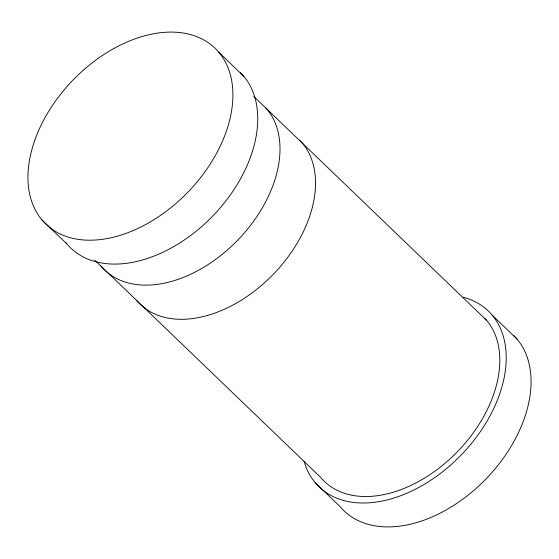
<?xml version="1.0" encoding="UTF-8"?>
<svg xmlns="http://www.w3.org/2000/svg" width="559" height="559" viewBox="0 0 559 559"><rect width="100%" height="100%" fill="white"/><g stroke="black" fill="none" stroke-linecap="round" stroke-linejoin="round"><path stroke-width="0.84" d="M218.911 52.371A122.023 80.251 -46.1 0 1 130.918 231.503A122.023 80.251 -46.1 0 1 41.429 124.538A122.023 80.251 -46.1 0 1 218.911 52.371L243.759 76.262M492.227 315.206L517.075 339.096M253.8 96.476L486.693 320.44M94.73 260.124L320.775 477.498A114.399 75.234 -46.1 0 0 453.573 455.529A114.399 75.234 -46.1 0 0 485.002 318.525M41.925 219.904L66.773 243.794M315.241 482.738L340.089 506.629A122.023 80.251 -46.1 0 0 482.99 481.97A122.023 80.251 -46.1 0 0 513.672 335.4M265.77 107.768A114.399 75.234 -46.1 0 1 233.292 244.59A114.399 75.234 -46.1 0 1 100.962 266.119M299.54 140.071A114.399 75.234 -46.1 0 1 270.221 277.404A114.399 75.234 -46.1 0 1 136.494 300.288M240.356 72.565A122.023 80.251 -46.1 0 1 208.773 220.022A122.023 80.251 -46.1 0 1 65.724 242.494M463.208 297.234A122.023 80.251 -46.1 0 1 461.14 455.047A122.023 80.251 -46.1 0 1 304.145 461.524"/></g></svg>
